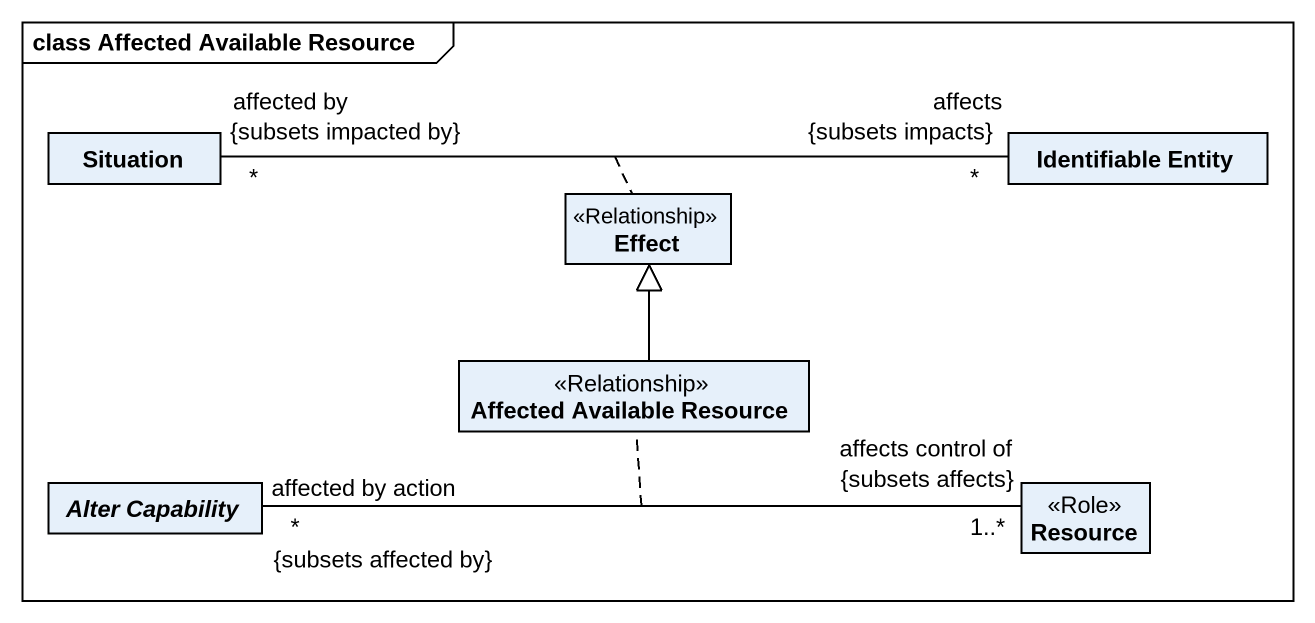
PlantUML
@startuml
mainframe class Affected Available Resource
hide circle
hide empty members
class Situation
class "Identifiable Entity" as Identifiable_Entity
class Effect <<Relationship>>
class "Affected Available Resource" as Affected_Available_Resource <<Relationship>>
abstract class "Alter Capability" as Alter_Capability
class Resource <<Role>>
Situation "affected by\n*\n{subsets impacted by}" -right- "affects\n*\n{subsets impacts}" Identifiable_Entity
(Situation, Identifiable_Entity) .. Effect
Affected_Available_Resource -up-|> Effect
Alter_Capability "affected by action\n*\n{subsets affected by}" -right- "affects control of\n1..*\n{subsets affects}" Resource
(Alter_Capability, Resource) .. Affected_Available_Resource
@enduml
